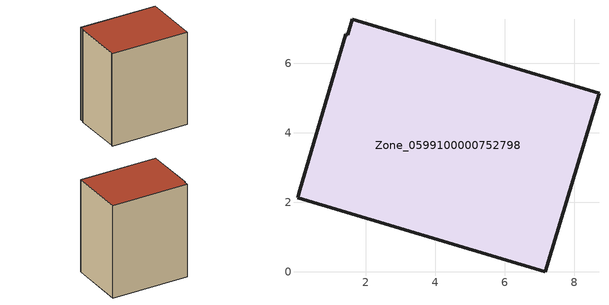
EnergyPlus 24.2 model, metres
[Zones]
Zone_0599100000752798
 floor ground (C_G): 1.42,6.84 1.47,6.83 1.61,7.27 8.71,5.14 7.17,0 0.03,2.13 0.1,2.34 z3.63
 wall outside (C_F): 8.71,5.14 1.61,7.27 1.47,6.83 1.42,6.84 0.1,2.34 0.03,2.13 7.17,0 8.71,5.14 z3.63:12.64
 roof outside (C_R): 1.47,6.83 1.42,6.84 0.1,2.34 0.03,2.13 7.17,0 8.71,5.14 1.61,7.27 z12.64
[BUILDING]
Pand.0599100000752798: North Axis=0; Terrain=City; Loads Convergence Tolerance Value=0.04; Temperature Convergence Tolerance Value=0.4; Solar Distribution=FullExterior; Maximum Number of Warmup Days=25; Minimum Number of Warmup Days=1
[Site:Location]
Rotterdam.The.Hague.AP_ZH_NLD Design_Conditions: Latitude=51.96; Longitude=4.45; Time Zone=1; Elevation=-4.5
[SITE:GROUNDTEMPERATURE:BUILDINGSURFACE]
18, 18, 18, 18, 18, 18, 18, 18, 18, 18, 18, 18
[MATERIAL] Thermal Absorptance=0.9; Solar Absorptance=0.7; Visible Absorptance=0.7
Name | Roughness | Thickness | Conductivity | Density | Specific Heat
G.TI.2006-2014 | MediumSmooth | 0.15 | 0.06 | 540 | 1210
F.TI.2006-2014 | Rough | 0.3 | 0.12 | 1920 | 840
R.TI.2006-2014 | MediumRough | 0.2 | 0.08 | 1500 | 1000
[CONSTRUCTION]
C_G: G.TI.2006-2014
C_F: F.TI.2006-2014
C_R: R.TI.2006-2014
[ZONE]
Zone_0599100000752798: Type=1; Multiplier=1; Ceiling Height=Autocalculate; Volume=Autocalculate; Floor Area=autocalculate; Part of Total Floor Area=Yes
[ZONEINFILTRATION:DESIGNFLOWRATE]
Infil_Zone_0599100000752798: Zone or ZoneList or Space or SpaceList=Zone_0599100000752798; Schedule=AlwaysOn; Design Flow Rate Calculation Method=Flow/Area; Flow Rate per Floor Area=0.0015; Constant Term Coefficient=1; Temperature Term Coefficient=0; Velocity Term Coefficient=0; Velocity Squared Term Coefficient=0
[HVACTEMPLATE:ZONE:IDEALLOADSAIRSYSTEM]
Zone_0599100000752798: Maximum Heating Supply Air Temperature=50; Minimum Cooling Supply Air Temperature=13; Maximum Heating Supply Air Humidity Ratio=0.0156; Minimum Cooling Supply Air Humidity Ratio=0.0077; Heating Limit=NoLimit; Cooling Limit=NoLimit; Dehumidification Control Type=ConstantSensibleHeatRatio; Cooling Sensible Heat Ratio=0.7; Dehumidification Setpoint=60; Humidification Control Type=None; Humidification Setpoint=30; Outdoor Air Method=None; Outdoor Air Flow Rate per Person=0.00944; Outdoor Air Flow Rate per Zone Floor Area=0; Outdoor Air Flow Rate per Zone=0; Demand Controlled Ventilation Type=None; Outdoor Air Economizer Type=NoEconomizer; Heat Recovery Type=None; Sensible Heat Recovery Effectiveness=0.7; Latent Heat Recovery Effectiveness=0.65
[ZONECONTROL:THERMOSTAT]
ThermostatControl_Zone_0599100000752798: Zone or ZoneList=Zone_0599100000752798; Control Type Schedule=DualSetpointControlType; Control 1=Thermostat_Zone_0599100000752798; Temperature Difference Between Cutout And Setpoint=0
[THERMOSTATSETPOINT:DUALSETPOINT]
Thermostat_Zone_0599100000752798: Heating Setpoint Temperature Schedule=HeatingSetpoint_Zone_0599100000752798; Cooling Setpoint Temperature Schedule=CoolingSetpoint_Zone_0599100000752798
[SCHEDULE:COMPACT]
HeatingSetpoint_Zone_0599100000752798: Through: 12/31, For: AllDays, Until: 24:00, 21
CoolingSetpoint_Zone_0599100000752798: Through: 12/31, For: AllDays, Until: 24:00, 24
DualSetpointControlType: Through: 12/31, For: AllDays, Until: 24:00, 4
AlwaysOn: Through: 12/31, For: AllDays, Until: 24:00, 1
